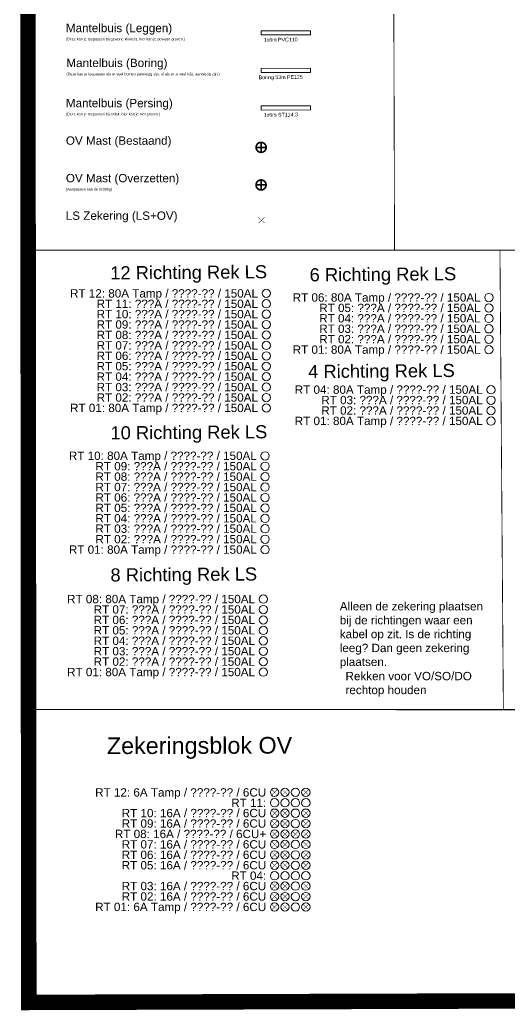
# Model space of a CAD drawing. Header units: metres. Extents: x 342 to 10732, y 11 to 2199.
# Drawn here: x 1178.5 to 1237.1, y 42.3 to 161.1 of the extents above; entities that cross this region are included whole.
import ezdxf
from ezdxf.enums import TextEntityAlignment as Align

# ---------------------------------------------------------------- set-up
doc = ezdxf.new("R2010")
doc.units = ezdxf.units.M
doc.linetypes.add('DASHED', pattern=[0.75, 0.5, -0.25])
for name, color, linetype, lineweight in [('01 - Bestaande OV mast', 125, 'Continuous', 0), ('01 - Mantelbuis', 6, 'Continuous', 0), ('Aansluiting LS K01', 120, 'DASHED', 0), ('Aansluiting LS K02', 52, 'DASHED', 0), ('Aansluiting LS K03', 5, 'DASHED', 0), ('Aansluiting LS K06', 30, 'DASHED', 0), ('Aansluiting LS K07', 252, 'DASHED', 0), ('Aansluiting LS K08', 244, 'DASHED', 0), ('Aansluiting LS K09', 104, 'DASHED', 0), ('Aansluiting LS K10', 1, 'DASHED', 0), ('Aansluiting LS K11', 190, 'DASHED', 0), ('Aansluiting LS K12', 201, 'DASHED', 0)]:
    doc.layers.add(name, color=color, linetype=linetype, lineweight=lineweight)
doc.layers.add('Aansluiting LS K04', color=7, linetype='DASHED', lineweight=0, true_color=0x00f000)
doc.layers.add('Aansluiting LS K05', color=7, linetype='DASHED', lineweight=0, true_color=0xeb00eb)
doc.layers.add('Opmerking', color=7, linetype='Continuous')
doc.styles.add('ARIAL', font='arial.ttf')
doc.styles.get("Standard").update_dxf_attribs({"font": 'arial.ttf'})
doc.styles.add('TM-0.5', font='', dxfattribs={"height": 0.5})
doc.styles.get('TM-0.5').set_extended_font_data('Arial Nova Light')

# ---------------------------------------------------------------- blocks, each defined once
blk = doc.blocks.new('Lampie')
at = {"const_width": 0.2}
blk.add_lwpolyline([(-0.6, 0.03, 1.031433), (0.6, 0.01, 0.965968)], format="xyb", close=True, dxfattribs=at)
for points in [[(-0.6, 0), (0.6, 0)], [(0, 0.6), (0, -0.6)]]:
    blk.add_lwpolyline(points, dxfattribs=at)
blk = doc.blocks.new('Zekering')
at = {"color": 0, "linetype": 'Continuous', "const_width": 0.05}
for points in [[(-0.36, 0.34), (0.35, -0.35)], [(-0.35, -0.35), (0.35, 0.35)]]:
    blk.add_lwpolyline(points, dxfattribs=at)
blk = doc.blocks.new('RT 1-12 LS')
at = {"linetype": 'DASHED'}
blk.add_wipeout([(-24.51, 8.12), (3.18, 8.12), (3.18, -7.51), (-24.51, -7.51)], dxfattribs=at)
at = {"layer": 'Aansluiting LS K01', "linetype": 'Continuous'}
blk.add_circle((2.26, -6.36), 0.5, dxfattribs=at)
at = {"layer": 'Aansluiting LS K02', "linetype": 'Continuous'}
blk.add_circle((2.26, -5.11), 0.5, dxfattribs=at)
at = {"layer": 'Aansluiting LS K03', "linetype": 'Continuous'}
blk.add_circle((2.26, -3.86), 0.5, dxfattribs=at)
at = {"layer": 'Aansluiting LS K04', "linetype": 'Continuous'}
blk.add_circle((2.26, -2.61), 0.5, dxfattribs=at)
at = {"layer": 'Aansluiting LS K05', "linetype": 'Continuous'}
blk.add_circle((2.26, -1.36), 0.5, dxfattribs=at)
at = {"layer": 'Aansluiting LS K06', "linetype": 'Continuous'}
blk.add_circle((2.26, -0.11), 0.5, dxfattribs=at)
at = {"layer": 'Aansluiting LS K07', "linetype": 'Continuous'}
blk.add_circle((2.26, 1.14), 0.5, dxfattribs=at)
at = {"layer": 'Aansluiting LS K08', "linetype": 'Continuous'}
blk.add_circle((2.26, 2.39), 0.5, dxfattribs=at)
at = {"layer": 'Aansluiting LS K09', "linetype": 'Continuous'}
blk.add_circle((2.26, 3.64), 0.5, dxfattribs=at)
at = {"layer": 'Aansluiting LS K10', "linetype": 'Continuous'}
blk.add_circle((2.26, 4.89), 0.5, dxfattribs=at)
at = {"layer": 'Aansluiting LS K11', "linetype": 'Continuous'}
blk.add_circle((2.26, 6.14), 0.5, dxfattribs=at)
at = {"layer": 'Aansluiting LS K12', "linetype": 'Continuous'}
blk.add_circle((2.26, 7.39), 0.5, dxfattribs=at)
at = {"layer": 'Aansluiting LS K01'}
blk.add_attdef('RT_01:', text='', height=1, dxfattribs=at).set_placement((1.26, -6.85), align=Align.RIGHT)
at = {"layer": 'Aansluiting LS K02'}
blk.add_attdef('RT_02:', text='', height=1, dxfattribs=at).set_placement((1.26, -5.6), align=Align.RIGHT)
at = {"layer": 'Aansluiting LS K03'}
blk.add_attdef('RT_03:', text='', height=1, dxfattribs=at).set_placement((1.26, -4.35), align=Align.RIGHT)
at = {"layer": 'Aansluiting LS K04'}
blk.add_attdef('RT_04:', text='', height=1, dxfattribs=at).set_placement((1.26, -3.1), align=Align.RIGHT)
at = {"layer": 'Aansluiting LS K05'}
blk.add_attdef('RT_05:', text='', height=1, dxfattribs=at).set_placement((1.26, -1.85), align=Align.RIGHT)
at = {"layer": 'Aansluiting LS K06'}
blk.add_attdef('RT_06:', text='', height=1, dxfattribs=at).set_placement((1.26, -0.6), align=Align.RIGHT)
at = {"layer": 'Aansluiting LS K07'}
blk.add_attdef('RT_07:', text='', height=1, dxfattribs=at).set_placement((1.26, 0.65), align=Align.RIGHT)
at = {"layer": 'Aansluiting LS K08'}
blk.add_attdef('RT_08:', text='', height=1, dxfattribs=at).set_placement((1.26, 1.9), align=Align.RIGHT)
at = {"layer": 'Aansluiting LS K09'}
blk.add_attdef('RT_09:', text='', height=1, dxfattribs=at).set_placement((1.26, 3.15), align=Align.RIGHT)
at = {"layer": 'Aansluiting LS K10'}
blk.add_attdef('RT_10:', text='', height=1, dxfattribs=at).set_placement((1.26, 4.4), align=Align.RIGHT)
at = {"layer": 'Aansluiting LS K11'}
blk.add_attdef('RT_11:', text='', height=1, dxfattribs=at).set_placement((1.26, 5.63), align=Align.RIGHT)
at = {"layer": 'Aansluiting LS K12'}
blk.add_attdef('RT_12:', text='', height=1, dxfattribs=at).set_placement((1.26, 6.88), align=Align.RIGHT)
blk = doc.blocks.new('RT 1-10 LS')
at = {"linetype": 'DASHED'}
blk.add_wipeout([(-23.85, 6.25), (3.84, 6.25), (3.84, -6.98), (-23.85, -6.98)], dxfattribs=at)
at = {"layer": 'Aansluiting LS K01', "linetype": 'Continuous'}
blk.add_circle((2.92, -5.83), 0.5, dxfattribs=at)
at = {"layer": 'Aansluiting LS K02', "linetype": 'Continuous'}
blk.add_circle((2.92, -4.58), 0.5, dxfattribs=at)
at = {"layer": 'Aansluiting LS K03', "linetype": 'Continuous'}
blk.add_circle((2.92, -3.33), 0.5, dxfattribs=at)
at = {"layer": 'Aansluiting LS K04', "linetype": 'Continuous'}
blk.add_circle((2.92, -2.08), 0.5, dxfattribs=at)
at = {"layer": 'Aansluiting LS K05', "linetype": 'Continuous'}
blk.add_circle((2.92, -0.83), 0.5, dxfattribs=at)
at = {"layer": 'Aansluiting LS K06', "linetype": 'Continuous'}
blk.add_circle((2.92, 0.42), 0.5, dxfattribs=at)
at = {"layer": 'Aansluiting LS K07', "linetype": 'Continuous'}
blk.add_circle((2.92, 1.67), 0.5, dxfattribs=at)
at = {"layer": 'Aansluiting LS K08', "linetype": 'Continuous'}
blk.add_circle((2.92, 2.92), 0.5, dxfattribs=at)
at = {"layer": 'Aansluiting LS K09', "linetype": 'Continuous'}
blk.add_circle((2.92, 4.17), 0.5, dxfattribs=at)
at = {"layer": 'Aansluiting LS K10', "linetype": 'Continuous'}
blk.add_circle((2.92, 5.42), 0.5, dxfattribs=at)
at = {"layer": 'Aansluiting LS K01'}
blk.add_attdef('RT_01:', text='', height=1, dxfattribs=at).set_placement((1.92, -6.32), align=Align.RIGHT)
at = {"layer": 'Aansluiting LS K02'}
blk.add_attdef('RT_02:', text='', height=1, dxfattribs=at).set_placement((1.92, -5.07), align=Align.RIGHT)
at = {"layer": 'Aansluiting LS K03'}
blk.add_attdef('RT_03:', text='', height=1, dxfattribs=at).set_placement((1.92, -3.81), align=Align.RIGHT)
at = {"layer": 'Aansluiting LS K04'}
blk.add_attdef('RT_04:', text='', height=1, dxfattribs=at).set_placement((1.92, -2.57), align=Align.RIGHT)
at = {"layer": 'Aansluiting LS K05'}
blk.add_attdef('RT_05:', text='', height=1, dxfattribs=at).set_placement((1.92, -1.32), align=Align.RIGHT)
at = {"layer": 'Aansluiting LS K06'}
blk.add_attdef('RT_06:', text='', height=1, dxfattribs=at).set_placement((1.92, -0.07), align=Align.RIGHT)
at = {"layer": 'Aansluiting LS K07'}
blk.add_attdef('RT_07:', text='', height=1, dxfattribs=at).set_placement((1.92, 1.18), align=Align.RIGHT)
at = {"layer": 'Aansluiting LS K08'}
blk.add_attdef('RT_08:', text='', height=1, dxfattribs=at).set_placement((1.92, 2.43), align=Align.RIGHT)
at = {"layer": 'Aansluiting LS K09'}
blk.add_attdef('RT_09:', text='', height=1, dxfattribs=at).set_placement((1.92, 3.68), align=Align.RIGHT)
at = {"layer": 'Aansluiting LS K10'}
blk.add_attdef('RT_10:', text='', height=1, dxfattribs=at).set_placement((1.92, 4.93), align=Align.RIGHT)
blk = doc.blocks.new('RT 1-8 LS')
at = {"linetype": 'DASHED'}
blk.add_wipeout([(-24.77, 6.05), (2.92, 6.05), (2.92, -4.82), (-24.77, -4.82)], dxfattribs=at)
at = {"layer": 'Aansluiting LS K01', "linetype": 'Continuous'}
blk.add_circle((2.01, -3.67), 0.5, dxfattribs=at)
at = {"layer": 'Aansluiting LS K02', "linetype": 'Continuous'}
blk.add_circle((2.01, -2.42), 0.5, dxfattribs=at)
at = {"layer": 'Aansluiting LS K03', "linetype": 'Continuous'}
blk.add_circle((2.01, -1.17), 0.5, dxfattribs=at)
at = {"layer": 'Aansluiting LS K04', "linetype": 'Continuous'}
blk.add_circle((2.01, 0.08), 0.5, dxfattribs=at)
at = {"layer": 'Aansluiting LS K05', "linetype": 'Continuous'}
blk.add_circle((2.01, 1.33), 0.5, dxfattribs=at)
at = {"layer": 'Aansluiting LS K06', "linetype": 'Continuous'}
blk.add_circle((2.01, 2.58), 0.5, dxfattribs=at)
at = {"layer": 'Aansluiting LS K07', "linetype": 'Continuous'}
blk.add_circle((2.01, 3.83), 0.5, dxfattribs=at)
at = {"layer": 'Aansluiting LS K08', "linetype": 'Continuous'}
blk.add_circle((2.01, 5.08), 0.5, dxfattribs=at)
at = {"layer": 'Aansluiting LS K01'}
blk.add_attdef('RT_01:', text='', height=1, dxfattribs=at).set_placement((1.01, -4.16), align=Align.RIGHT)
at = {"layer": 'Aansluiting LS K02'}
blk.add_attdef('RT_02:', text='', height=1, dxfattribs=at).set_placement((1.01, -2.91), align=Align.RIGHT)
at = {"layer": 'Aansluiting LS K03'}
blk.add_attdef('RT_03:', text='', height=1, dxfattribs=at).set_placement((1.01, -1.66), align=Align.RIGHT)
at = {"layer": 'Aansluiting LS K04'}
blk.add_attdef('RT_04:', text='', height=1, dxfattribs=at).set_placement((1.01, -0.41), align=Align.RIGHT)
at = {"layer": 'Aansluiting LS K05'}
blk.add_attdef('RT_05:', text='', height=1, dxfattribs=at).set_placement((1.01, 0.84), align=Align.RIGHT)
at = {"layer": 'Aansluiting LS K06'}
blk.add_attdef('RT_06:', text='', height=1, dxfattribs=at).set_placement((1.01, 2.09), align=Align.RIGHT)
at = {"layer": 'Aansluiting LS K07'}
blk.add_attdef('RT_07:', text='', height=1, dxfattribs=at).set_placement((1.01, 3.34), align=Align.RIGHT)
at = {"layer": 'Aansluiting LS K08'}
blk.add_attdef('RT_08:', text='', height=1, dxfattribs=at).set_placement((1.01, 4.59), align=Align.RIGHT)
blk = doc.blocks.new('RT 1-4 LS')
at = {"linetype": 'DASHED'}
blk.add_wipeout([(-24.62, 2.29), (3.07, 2.29), (3.07, -3.59), (-24.62, -3.59)], dxfattribs=at)
at = {"layer": 'Aansluiting LS K01', "linetype": 'Continuous'}
blk.add_circle((2.16, -2.44), 0.5, dxfattribs=at)
at = {"layer": 'Aansluiting LS K02', "linetype": 'Continuous'}
blk.add_circle((2.16, -1.19), 0.5, dxfattribs=at)
at = {"layer": 'Aansluiting LS K03', "linetype": 'Continuous'}
blk.add_circle((2.16, 0.06), 0.5, dxfattribs=at)
at = {"layer": 'Aansluiting LS K04', "linetype": 'Continuous'}
blk.add_circle((2.16, 1.31), 0.5, dxfattribs=at)
at = {"layer": 'Aansluiting LS K01'}
blk.add_attdef('RT_01:', text='', height=1, dxfattribs=at).set_placement((1.16, -2.92), align=Align.RIGHT)
at = {"layer": 'Aansluiting LS K02'}
blk.add_attdef('RT_02:', text='', height=1, dxfattribs=at).set_placement((1.16, -1.67), align=Align.RIGHT)
at = {"layer": 'Aansluiting LS K03'}
blk.add_attdef('RT_03:', text='', height=1, dxfattribs=at).set_placement((1.16, -0.42), align=Align.RIGHT)
at = {"layer": 'Aansluiting LS K04'}
blk.add_attdef('RT_04:', text='', height=1, dxfattribs=at).set_placement((1.16, 0.83), align=Align.RIGHT)
blk = doc.blocks.new('RT 1-6 LS')
at = {"linetype": 'DASHED'}
blk.add_wipeout([(-24.25, 4.98), (3.44, 4.98), (3.44, -3.39), (-24.25, -3.39)], dxfattribs=at)
at = {"layer": 'Aansluiting LS K01', "linetype": 'Continuous'}
blk.add_circle((2.53, -2.23), 0.5, dxfattribs=at)
at = {"layer": 'Aansluiting LS K02', "linetype": 'Continuous'}
blk.add_circle((2.53, -0.98), 0.5, dxfattribs=at)
at = {"layer": 'Aansluiting LS K03', "linetype": 'Continuous'}
blk.add_circle((2.53, 0.27), 0.5, dxfattribs=at)
at = {"layer": 'Aansluiting LS K04', "linetype": 'Continuous'}
blk.add_circle((2.53, 1.52), 0.5, dxfattribs=at)
at = {"layer": 'Aansluiting LS K05', "linetype": 'Continuous'}
blk.add_circle((2.53, 2.77), 0.5, dxfattribs=at)
at = {"layer": 'Aansluiting LS K06', "linetype": 'Continuous'}
blk.add_circle((2.53, 4.02), 0.5, dxfattribs=at)
at = {"layer": 'Aansluiting LS K01'}
blk.add_attdef('RT_01:', text='', height=1, dxfattribs=at).set_placement((1.53, -2.72), align=Align.RIGHT)
at = {"layer": 'Aansluiting LS K02'}
blk.add_attdef('RT_02:', text='', height=1, dxfattribs=at).set_placement((1.53, -1.47), align=Align.RIGHT)
at = {"layer": 'Aansluiting LS K03'}
blk.add_attdef('RT_03:', text='', height=1, dxfattribs=at).set_placement((1.53, -0.22), align=Align.RIGHT)
at = {"layer": 'Aansluiting LS K04'}
blk.add_attdef('RT_04:', text='', height=1, dxfattribs=at).set_placement((1.53, 1.03), align=Align.RIGHT)
at = {"layer": 'Aansluiting LS K05'}
blk.add_attdef('RT_05:', text='', height=1, dxfattribs=at).set_placement((1.53, 2.28), align=Align.RIGHT)
at = {"layer": 'Aansluiting LS K06'}
blk.add_attdef('RT_06:', text='', height=1, dxfattribs=at).set_placement((1.53, 3.53), align=Align.RIGHT)
blk = doc.blocks.new('RT 1-12 OV')
at = {"linetype": 'DASHED'}
blk.add_wipeout([(-21.91, 7.99), (5.78, 7.99), (5.78, -7.65), (-21.91, -7.65)], dxfattribs=at)
at = {"layer": 'Aansluiting LS K01', "linetype": 'Continuous'}
for centre in [(1.12, -6.49), (2.37, -6.49), (3.62, -6.49), (4.87, -6.49)]:
    blk.add_circle(centre, 0.5, dxfattribs=at)
at = {"layer": 'Aansluiting LS K02', "linetype": 'Continuous'}
for centre in [(1.12, -5.24), (2.37, -5.24), (3.62, -5.24), (4.87, -5.24)]:
    blk.add_circle(centre, 0.5, dxfattribs=at)
at = {"layer": 'Aansluiting LS K03', "linetype": 'Continuous'}
for centre in [(1.12, -3.99), (2.37, -3.99), (3.62, -3.99), (4.87, -3.99)]:
    blk.add_circle(centre, 0.5, dxfattribs=at)
at = {"layer": 'Aansluiting LS K04', "linetype": 'Continuous'}
for centre in [(1.12, -2.74), (2.37, -2.74), (3.62, -2.74), (4.87, -2.74)]:
    blk.add_circle(centre, 0.5, dxfattribs=at)
at = {"layer": 'Aansluiting LS K05', "linetype": 'Continuous'}
for centre in [(1.12, -1.49), (2.37, -1.49), (3.62, -1.49), (4.87, -1.49)]:
    blk.add_circle(centre, 0.5, dxfattribs=at)
at = {"layer": 'Aansluiting LS K06', "linetype": 'Continuous'}
for centre in [(1.12, -0.24), (2.37, -0.24), (3.62, -0.24), (4.87, -0.24)]:
    blk.add_circle(centre, 0.5, dxfattribs=at)
at = {"layer": 'Aansluiting LS K07', "linetype": 'Continuous'}
for centre in [(1.12, 1.01), (2.37, 1.01), (3.62, 1.01), (4.87, 1.01)]:
    blk.add_circle(centre, 0.5, dxfattribs=at)
at = {"layer": 'Aansluiting LS K08', "linetype": 'Continuous'}
for centre in [(1.12, 2.26), (2.37, 2.26), (3.62, 2.26), (4.87, 2.26)]:
    blk.add_circle(centre, 0.5, dxfattribs=at)
at = {"layer": 'Aansluiting LS K09', "linetype": 'Continuous'}
for centre in [(1.12, 3.51), (2.37, 3.51), (3.62, 3.51), (4.87, 3.51)]:
    blk.add_circle(centre, 0.5, dxfattribs=at)
at = {"layer": 'Aansluiting LS K10', "linetype": 'Continuous'}
for centre in [(1.12, 4.76), (2.37, 4.76), (3.62, 4.76), (4.87, 4.76)]:
    blk.add_circle(centre, 0.5, dxfattribs=at)
at = {"layer": 'Aansluiting LS K11', "linetype": 'Continuous'}
for centre in [(1.12, 6.01), (2.37, 6.01), (3.62, 6.01), (4.87, 6.01)]:
    blk.add_circle(centre, 0.5, dxfattribs=at)
at = {"layer": 'Aansluiting LS K12', "linetype": 'Continuous'}
for centre in [(1.12, 7.26), (2.37, 7.26), (3.62, 7.26), (4.87, 7.26)]:
    blk.add_circle(centre, 0.5, dxfattribs=at)
at = {"layer": 'Aansluiting LS K01', "style": 'ARIAL'}
blk.add_attdef('RT_01:', text='', height=1, dxfattribs=at).set_placement((0.12, -6.98), align=Align.RIGHT)
at = {"layer": 'Aansluiting LS K02', "style": 'ARIAL'}
blk.add_attdef('RT_02:', text='', height=1, dxfattribs=at).set_placement((0.12, -5.73), align=Align.RIGHT)
at = {"layer": 'Aansluiting LS K03', "style": 'ARIAL'}
blk.add_attdef('RT_03:', text='', height=1, dxfattribs=at).set_placement((0.12, -4.48), align=Align.RIGHT)
at = {"layer": 'Aansluiting LS K04', "style": 'ARIAL'}
blk.add_attdef('RT_04:', text='', height=1, dxfattribs=at).set_placement((0.12, -3.23), align=Align.RIGHT)
at = {"layer": 'Aansluiting LS K05', "style": 'ARIAL'}
blk.add_attdef('RT_05:', text='', height=1, dxfattribs=at).set_placement((0.12, -1.98), align=Align.RIGHT)
at = {"layer": 'Aansluiting LS K06', "style": 'ARIAL'}
blk.add_attdef('RT_06:', text='', height=1, dxfattribs=at).set_placement((0.12, -0.73), align=Align.RIGHT)
at = {"layer": 'Aansluiting LS K07', "style": 'ARIAL'}
blk.add_attdef('RT_07:', text='', height=1, dxfattribs=at).set_placement((0.12, 0.52), align=Align.RIGHT)
at = {"layer": 'Aansluiting LS K08', "style": 'ARIAL'}
blk.add_attdef('RT_08:', text='', height=1, dxfattribs=at).set_placement((0.12, 1.77), align=Align.RIGHT)
at = {"layer": 'Aansluiting LS K09', "style": 'ARIAL'}
blk.add_attdef('RT_09:', text='', height=1, dxfattribs=at).set_placement((0.12, 3.02), align=Align.RIGHT)
at = {"layer": 'Aansluiting LS K10', "style": 'ARIAL'}
blk.add_attdef('RT_10:', text='', height=1, dxfattribs=at).set_placement((0.12, 4.27), align=Align.RIGHT)
at = {"layer": 'Aansluiting LS K11', "style": 'ARIAL'}
blk.add_attdef('RT_11:', text='', height=1, dxfattribs=at).set_placement((0.12, 5.5), align=Align.RIGHT)
at = {"layer": 'Aansluiting LS K12', "style": 'ARIAL'}
blk.add_attdef('RT_12:', text='', height=1, dxfattribs=at).set_placement((0.12, 6.75), align=Align.RIGHT)
blk = doc.blocks.new('OV Combi')
for p in [(0, 0), (1.25, 0), (2.5, 0), (3.75, 0)]:
    blk.add_blockref('Zekering', p)
blk = doc.blocks.new('OV Normaal')
at = {"color": 0}
for p in [(0.01, 0.01), (1.26, 0.01), (3.76, 0.01)]:
    blk.add_blockref('Zekering', p, dxfattribs=at)

msp = doc.modelspace()

# ---------------------------------------------------------------- linework, layer by layer
at = {"const_width": 0.1}
for points in [[(1179.48596, 133.4354), (1223.39294, 133.4354), (1223.1714, 205.66857)], [(1223.39294, 133.4354), (1267.29991, 133.4354), (1267.07838, 205.66857)], [(1236.0222, 133.4354), (1236.43343, 78.34332)]]:
    msp.add_lwpolyline(points, dxfattribs=at)
for points in [[(1223.56826, 78.34332), (1267.47524, 78.34332), (1340.04657, 78.40815)], [(1223.56826, 78.34332), (1179.53508, 78.30252)]]:
    msp.add_lwpolyline(points)
at = {"layer": '01 - Mantelbuis', "color": 6, "linetype": 'Continuous'}
for p, q in [((1207.40316, 159.7338), (1213.30398, 159.74867)), ((1207.40316, 159.7338), (1207.40379, 159.4838)), ((1207.40442, 159.2338), (1207.40379, 159.4838)), ((1207.40442, 159.2338), (1213.30524, 159.24867)), ((1213.30398, 159.74867), (1213.30461, 159.49867)), ((1213.30524, 159.24867), (1213.30461, 159.49867)), ((1207.40427, 155.2338), (1213.30508, 155.24867)), ((1207.40427, 155.2338), (1207.4049, 154.9838)), ((1207.40553, 154.7338), (1207.4049, 154.9838)), ((1207.40553, 154.7338), (1213.30634, 154.74867)), ((1213.30508, 155.24867), (1213.30571, 154.99867)), ((1213.30634, 154.74867), (1213.30571, 154.99867)), ((1207.40424, 150.7338), (1213.30505, 150.74867)), ((1207.40424, 150.7338), (1207.40487, 150.4838)), ((1207.4055, 150.2338), (1207.40487, 150.4838)), ((1207.4055, 150.2338), (1213.30631, 150.24867)), ((1213.30505, 150.74867), (1213.30568, 150.49867)), ((1213.30631, 150.24867), (1213.30568, 150.49867))]:
    msp.add_line(p, q, dxfattribs=at)
at = {"layer": 'Aansluiting LS K09', "linetype": 'Continuous', "const_width": 1.85405}
msp.add_lwpolyline([(1339.93258, 205.99538), (1340.07755, 43.7298), (1179.56757, 43.23096), (1179.41719, 205.54203), (1339.93258, 205.99538)], dxfattribs=at)

# ---------------------------------------------------------------- block references
at = {"layer": '01 - Bestaande OV mast'}
msp.add_blockref('Lampie', (1207.40488, 145.75676), dxfattribs=at)
at = {"layer": 'Aansluiting LS K05'}
for name, p in [('Lampie', (1207.39945, 141.24952)), ('Zekering', (1207.45919, 137.02879))]:
    msp.add_blockref(name, p, dxfattribs=at)

# ---------------------------------------------------------------- texts
at = {"char_height": 1, "attachment_point": 1, "style": 'TM-0.5'}
for s, width, heights, insert in [('Mantelbuis (Leggen)\\P{\\H0.31813x;(Deze kan je toepassen bij gewone klinkers, hier kan je gewoon graven.)}', 20.642438, [0], (1184.00778, 160.57047)), ('Mantelbuis (Boring)\\P{\\H0.31813x;(Deze kan je toepassen als er veel bomen aanwezig zijn, of als er te veel K&L aanwezig zijn.)}', 20.642438, [0], (1184.06899, 156.38779)), ('Mantelbuis (Persing)\\P{\\H0.31813x;(Deze kan je toepassen bij asfalt, hier kan je niet graven.)}', 20.642438, [0], (1184.00778, 151.57047)), ('OV Mast (Bestaand)', 18.9857139, [0], (1184.00778, 147.07047)), ('OV Mast (Overzetten)\\P{\\H0.31813x;(Aanpassen aan de richting)}', 20.1738532, [0], (1184.00778, 142.57047)), ('LS Zekering (LS+OV)', 22.7921058, [0], (1183.99687, 138.07048)), ('{\\C1;Rekken voor VO/SO/DO rechtop houden}', 18.7151041, [3.10317], (1217.51533, 82.86381))]:
    msp.add_mtext_dynamic_manual_height_columns(s, width=width, gutter_width=23.74305, heights=heights, dxfattribs=dict(at, insert=insert))
at = {"attachment_point": 1, "style": 'TM-0.5'}
for s, width, insert, char_height, rotation in [('12 Richting Rek LS', 18.9857139, (1189.31636, 131.49353), 1.5716876, 0.4247719), ('4 Richting Rek LS', 18.9857139, (1213.03039, 119.66655), 1.5716876, 0.4247719), ('10 Richting Rek LS', 18.9857139, (1189.34406, 112.30728), 1.5716876, 0.4247719), ('8 Richting Rek LS', 18.9857139, (1189.34406, 95.27053), 1.5716876, 0.4247719), ('Zekeringsblok OV', 29.7762328, (1188.92152, 75.00661), 2, 0.171549)]:
    msp.add_mtext_dynamic_manual_height_columns(s, width=width, gutter_width=23.74305, heights=[0], dxfattribs=dict(at, insert=insert, char_height=char_height, rotation=rotation))
at = {"insert": (1213.20725, 131.26157), "char_height": 1.5716876, "width": 18.9857139, "attachment_point": 1, "rotation": 0.4247719, "style": 'TM-0.5'}
msp.add_mtext('6 Richting Rek LS     ', dxfattribs=at)
at = {"layer": '01 - Mantelbuis', "char_height": 0.45, "attachment_point": 1, "rotation": 0.5792304, "style": 'TM-0.5'}
for s, insert in [('1x6m PVC110', (1207.71857, 158.87851)), ('Boring 53m PE125', (1207.11197, 154.37851)), ('1x6m ST114,3', (1207.71964, 149.87851))]:
    msp.add_mtext_dynamic_manual_height_columns(s, width=23.3714101, gutter_width=2.5, heights=[0], dxfattribs=dict(at, insert=insert))
at = {"layer": 'Opmerking', "insert": (1216.82715, 91.23693), "char_height": 1, "attachment_point": 1, "style": 'TM-0.5'}
msp.add_mtext_dynamic_manual_height_columns('Alleen de zekering plaatsen bij de richtingen waar een kabel op zit. Is de richting leeg? Dan geen zekering plaatsen.', width=18.7173777, gutter_width=23.74305, heights=[0], dxfattribs=at)

# ---------------------------------------------------------------- next in the draw order: block references
for name, p, values in [('RT 1-6 LS', (1232.17325, 123.72966), {'RT_06:': 'RT 06: 80A Tamp / ????-?? / 150AL', 'RT_05:': 'RT 05: ???A / ????-?? / 150AL', 'RT_04:': 'RT 04: ???A / ????-?? / 150AL', 'RT_03:': 'RT 03: ???A / ????-?? / 150AL', 'RT_02:': 'RT 02: ???A / ????-?? / 150AL', 'RT_01:': 'RT 01: 80A Tamp / ????-?? / 150AL'}), ('RT 1-4 LS', (1232.79097, 115.38037), {'RT_01:': 'RT 01: 80A Tamp / ????-?? / 150AL', 'RT_02:': 'RT 02: ???A / ????-?? / 150AL', 'RT_03:': 'RT 03: ???A / ????-?? / 150AL', 'RT_04:': 'RT 04: 80A Tamp / ????-?? / 150AL'}), ('RT 1-10 LS', (1204.96612, 103.34999), {'RT_10:': 'RT 10: 80A Tamp / ????-?? / 150AL', 'RT_09:': 'RT 09: ???A / ????-?? / 150AL', 'RT_08:': 'RT 08: ???A / ????-?? / 150AL', 'RT_07:': 'RT 07: ???A / ????-?? / 150AL', 'RT_06:': 'RT 06: ???A / ????-?? / 150AL', 'RT_05:': 'RT 05: ???A / ????-?? / 150AL', 'RT_04:': 'RT 04: ???A / ????-?? / 150AL', 'RT_03:': 'RT 03: ???A / ????-?? / 150AL', 'RT_02:': 'RT 02: ???A / ????-?? / 150AL', 'RT_01:': 'RT 01: 80A Tamp / ????-?? / 150AL'}), ('RT 1-8 LS', (1205.66212, 86.50932), {'RT_08:': 'RT 08: 80A Tamp / ????-?? / 150AL', 'RT_07:': 'RT 07: ???A / ????-?? / 150AL', 'RT_06:': 'RT 06: ???A / ????-?? / 150AL', 'RT_05:': 'RT 05: ???A / ????-?? / 150AL', 'RT_04:': 'RT 04: ???A / ????-?? / 150AL', 'RT_03:': 'RT 03: ???A / ????-?? / 150AL', 'RT_02:': 'RT 02: ???A / ????-?? / 150AL', 'RT_01:': 'RT 01: 80A Tamp / ????-?? / 150AL'}), ('RT 1-12 OV', (1207.89215, 61.16485), {'RT_12:': 'RT 12: 6A Tamp / ????-?? / 6CU', 'RT_11:': 'RT 11:', 'RT_10:': 'RT 10: 16A / ????-?? / 6CU', 'RT_09:': 'RT 09: 16A / ????-?? / 6CU', 'RT_08:': 'RT 08: 16A / ????-?? / 6CU+', 'RT_07:': 'RT 07: 16A / ????-?? / 6CU', 'RT_06:': 'RT 06: 16A / ????-?? / 6CU', 'RT_05:': 'RT 05: 16A / ????-?? / 6CU', 'RT_04:': 'RT 04:', 'RT_03:': 'RT 03: 16A / ????-?? / 6CU', 'RT_02:': 'RT 02: 16A / ????-?? / 6CU', 'RT_01:': 'RT 01: 6A Tamp / ????-?? / 6CU'})]:
    msp.add_blockref(name, p).add_auto_attribs(values)

# ---------------------------------------------------------------- next in the draw order: block references
msp.add_blockref('RT 1-12 LS', (1205.76682, 120.86877)).add_auto_attribs({'RT_12:': 'RT 12: 80A Tamp / ????-?? / 150AL', 'RT_11:': 'RT 11: ???A / ????-?? / 150AL', 'RT_10:': 'RT 10: ???A / ????-?? / 150AL', 'RT_09:': 'RT 09: ???A / ????-?? / 150AL', 'RT_08:': 'RT 08: ???A / ????-?? / 150AL', 'RT_07:': 'RT 07: ???A / ????-?? / 150AL', 'RT_06:': 'RT 06: ???A / ????-?? / 150AL', 'RT_05:': 'RT 05: ???A / ????-?? / 150AL', 'RT_04:': 'RT 04: ???A / ????-?? / 150AL', 'RT_03:': 'RT 03: ???A / ????-?? / 150AL', 'RT_02:': 'RT 02: ???A / ????-?? / 150AL', 'RT_01:': 'RT 01: 80A Tamp / ????-?? / 150AL'})
at = {"layer": 'Aansluiting LS K01'}
for name, p in [('OV Normaal', (1209.01371, 68.42095)), ('OV Normaal', (1209.01371, 65.92095)), ('OV Normaal', (1209.01371, 64.67095)), ('OV Combi', (1209.01371, 63.42095)), ('OV Normaal', (1209.01371, 62.17095)), ('OV Normaal', (1209.01371, 60.92095)), ('OV Normaal', (1209.01371, 59.67095)), ('OV Normaal', (1209.01371, 57.17095)), ('OV Normaal', (1209.01371, 55.92095)), ('OV Normaal', (1209.01371, 54.67095))]:
    msp.add_blockref(name, p, dxfattribs=at)

doc.saveas('drawing.dxf')
